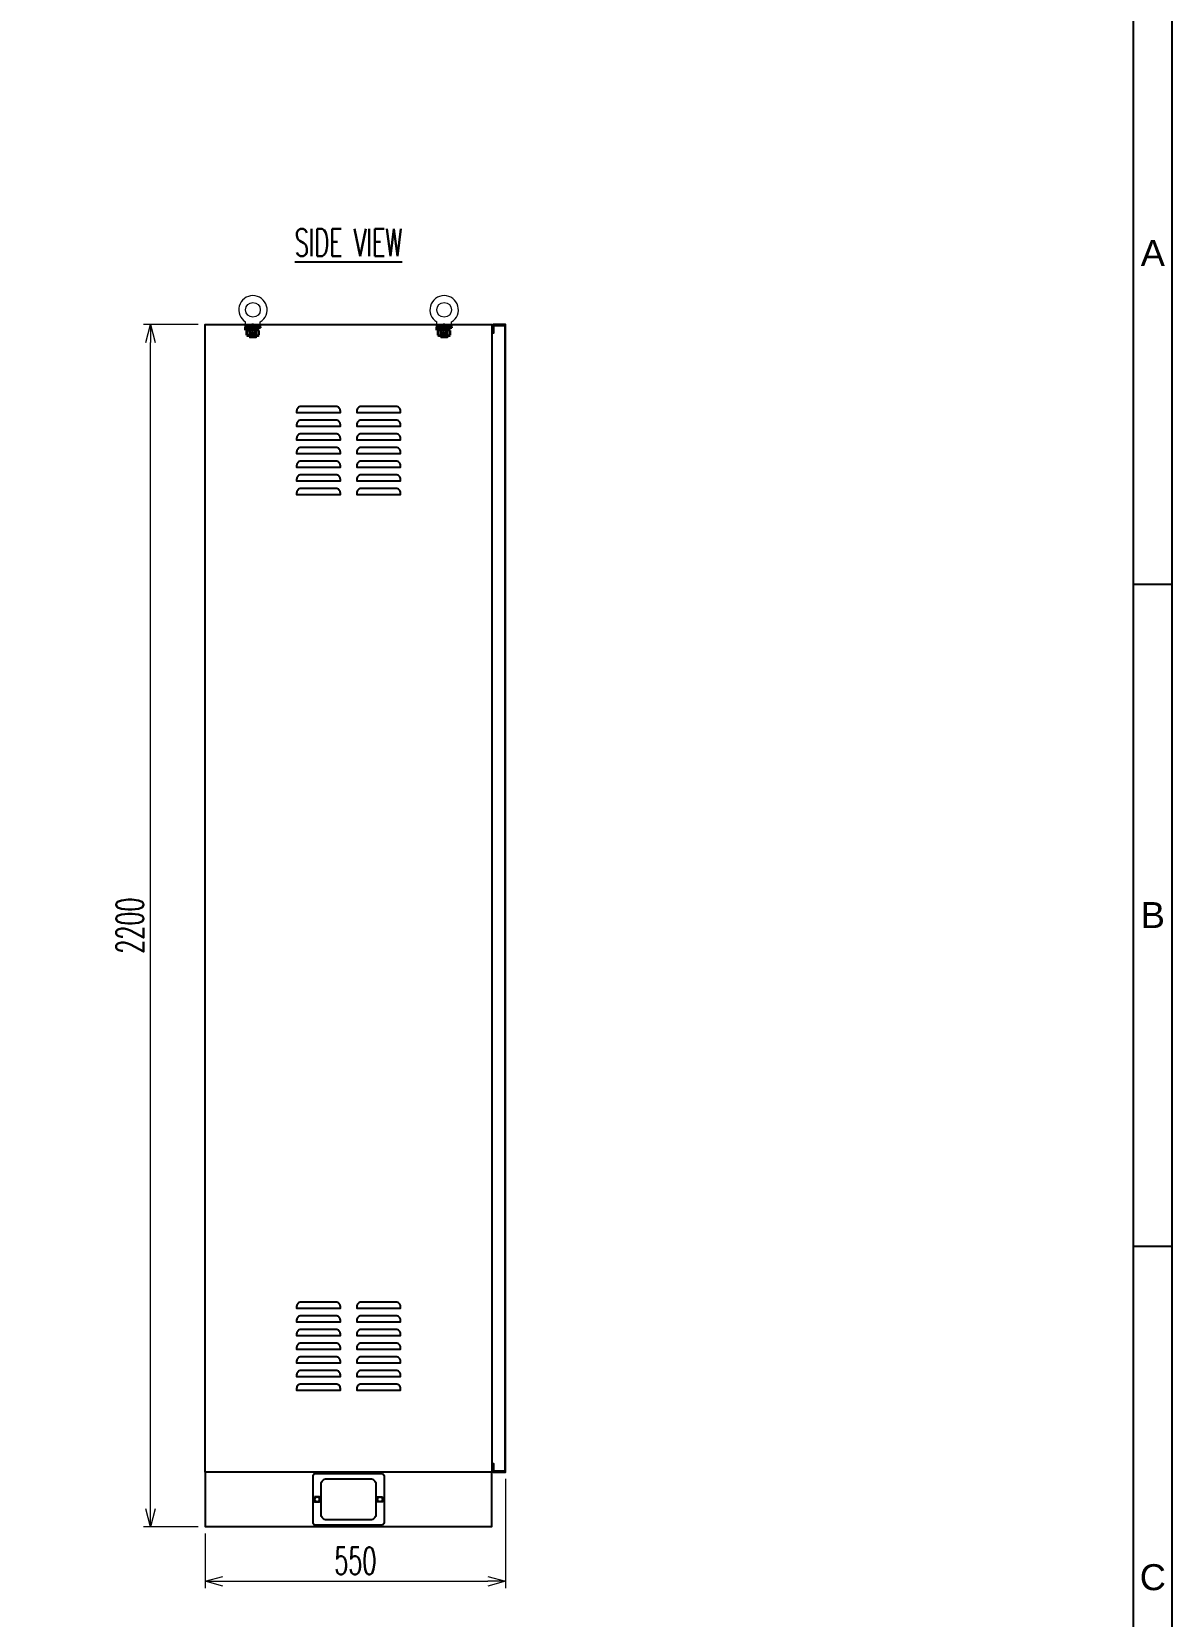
# Model space of a CAD drawing. Header units: millimetres. Extents: x 173893 to 258446, y -176540 to -123824.
# Drawn here: x 195891 to 197978, y -174723 to -171823 of the extents above; entities that cross this region are included whole.
import ezdxf
from ezdxf.enums import TextEntityAlignment as Align

# ---------------------------------------------------------------- set-up
doc = ezdxf.new("R2010")
doc.units = ezdxf.units.MM
doc.header["$LTSCALE"] = 3
doc.linetypes.add('ACAD_ISO04W100', pattern=[30, 24, -3, 0, -3])
doc.linetypes.add('CACHE2', pattern=[4.7625, 3.175, -1.5875])
for name, color, linetype in [('@.TEXT', 7, 'Continuous'), ('@.VISIBLE', 7, 'Continuous'), ('centerline', 6, 'ACAD_ISO04W100'), ('dim', 7, 'Continuous'), ('equipments', 2, 'Continuous')]:
    doc.layers.add(name, color=color, linetype=linetype)
doc.layers.add('FORT', color=2, linetype='Continuous', lineweight=35)
doc.layers.add('POINTILLE', color=8, linetype='CACHE2', lineweight=25)
doc.styles.add('Ann_w01', font='romans.shx', dxfattribs={"width": 0.6, "bigfont": 'chineset.shx'})
doc.styles.add('Arial', font='arial.ttf')
doc.dimstyles.new('Dim 01_SC25', dxfattribs={"dimscale": 25, "dimtxt": 2, "dimasz": 1.3, "dimexe": 0.5, "dimexo": 0.5, "dimgap": 0.5, "dimtad": 1, "dimdec": 1, "dimzin": 12, "dimdsep": 46, "dimtxsty": 'Ann_w01', "dimblk": 'OPEN30', "dimcen": 1.5, "dimclrd": 6, "dimclre": 6, "dimclrt": 3, "dimadec": 1, "dimazin": 3, "dimtm": 1e-09, "dimtfac": 1, "dimtdec": 1, "dimtix": 1, "dimtmove": 0, "dimatfit": 3, "dimldrblk": 'OPEN30', "dimfxl": 1, "dimtolj": 1, "dimlwd": 0, "dimlwe": 0, "dimarcsym": 0})

# ---------------------------------------------------------------- blocks, each defined once
blk = doc.blocks.new('_Open30')
at = {"color": 0, "linetype": 'ByBlock', "lineweight": -2}
for p, q in [((-1, 0.268), (0, 0)), ((0, 0), (-1, -0.268)), ((0, 0), (-1, 0))]:
    blk.add_line(p, q, dxfattribs=at)
blk = doc.blocks.new('*D75')
at = {"layer": 'Defpoints', "color": 0, "transparency": 16777216}
for p in [(196108, -172358.9), (196208, -172358.9), (196208, -174558.9)]:
    blk.add_point(p, dxfattribs=at)
at = {"layer": 'dim', "color": 6, "lineweight": 0, "transparency": 16777216}
for p, q in [((196195.5, -172358.9), (196095.5, -172358.9)), ((196108, -174526.4), (196108, -172391.4)), ((196195.5, -174558.9), (196095.5, -174558.9))]:
    blk.add_line(p, q, dxfattribs=at)
at = {"layer": 'dim', "color": 6, "lineweight": 0, "transparency": 16777216, "xscale": 32.5, "yscale": 32.5, "zscale": 32.5}
for p, rotation in [((196108, -172358.9), 90), ((196108, -174558.9), 270)]:
    blk.add_blockref('_Open30', p, dxfattribs=dict(at, rotation=rotation))
at = {"layer": 'dim', "color": 3, "transparency": 16777216, "insert": (196070.5, -173458.9), "char_height": 50, "attachment_point": 5, "rotation": 90, "style": 'Ann_w01'}
blk.add_mtext('\\A1;2200', dxfattribs=at)
blk = doc.blocks.new('*D76')
at = {"layer": 'Defpoints', "color": 0, "transparency": 16777216}
for p in [(196758, -174458.9), (196208, -174558.9), (196758, -174658.9)]:
    blk.add_point(p, dxfattribs=at)
at = {"layer": 'dim', "color": 6, "lineweight": 0, "transparency": 16777216}
for p, q in [((196758, -174471.4), (196758, -174671.4)), ((196208, -174571.4), (196208, -174671.4)), ((196240.5, -174658.9), (196725.5, -174658.9))]:
    blk.add_line(p, q, dxfattribs=at)
at = {"layer": 'dim', "color": 6, "lineweight": 0, "transparency": 16777216, "xscale": 32.5, "yscale": 32.5, "zscale": 32.5, "rotation": 180}
blk.add_blockref('_Open30', (196208, -174658.9), dxfattribs=at)
at = {"layer": 'dim', "color": 6, "lineweight": 0, "transparency": 16777216, "xscale": 32.5, "yscale": 32.5, "zscale": 32.5}
blk.add_blockref('_Open30', (196758, -174658.9), dxfattribs=at)
at = {"layer": 'dim', "color": 3, "transparency": 16777216, "insert": (196483, -174621.4), "char_height": 50, "attachment_point": 5, "style": 'Ann_w01'}
blk.add_mtext('\\A1;550', dxfattribs=at)
blk = doc.blocks.new('KHUNG BAN VE (Made by Tung)')
at = {"layer": '@.VISIBLE', "color": 8}
for p, q in [((294, 156), (297, 156)), ((294, 105), (297, 105))]:
    blk.add_line(p, q, dxfattribs=at)
for points in [[(0, 0), (297, 0), (297, 210), (0, 210)], [(3, 3), (294, 3), (294, 207), (3, 207)]]:
    blk.add_lwpolyline(points, close=True, dxfattribs=at)
at = {"layer": '@.TEXT', "color": 1, "style": 'Arial'}
for s, p in [('A', (295.5, 181.5)), ('B', (295.5, 130.5)), ('C', (295.5, 79.5))]:
    blk.add_text(s, height=2, dxfattribs=at).set_placement(p, align=Align.MIDDLE_CENTER)
for tag, height, p in [('DESIGNER_NAME', 2, (38, 15.5)), ('PROJECT_CODE', 2, (258.5, 15.5)), ('SCALE', 2, (289, 15.5)), ('APPROVED_NAME', 2, (38, 10.5)), ('CUSTOMER_NAME', 2, (258.5, 10.5)), ('PAGE', 2, (289, 10.5)), ('DRAWING_NAME', 4, (173, 8)), ('TOTAL', 2, (289, 5.5))]:
    blk.add_attdef(tag, text='', height=height, dxfattribs=at).set_placement(p, align=Align.MIDDLE_CENTER)
blk = doc.blocks.new('HM12_COTE')
at = {"layer": 'FORT'}
for p, q in [((-11, 9.2), (-9.5, 10)), ((-11, 0.8), (-11, 9.2)), ((-9.5, 0), (-11, 0.8)), ((9.5, 10), (-9.5, 10)), ((-9.5, 0), (9.5, 0)), ((-5.5, 0.8), (-5.5, 9.2)), ((5.5, 0.8), (5.5, 9.2)), ((11, 9.2), (9.5, 10)), ((9.5, 0), (11, 0.8)), ((11, 0.8), (11, 9.2))]:
    blk.add_line(p, q, dxfattribs=at)
for centre, radius, start, end in [((-8.2, 5.1), 4.86, 55.6159, 124.3841), ((-8.2, 4.9), 4.86, 235.6159, 304.3841), ((0, -8.2), 18.2, 72.4121, 107.5879), ((0, 18.2), 18.2, 252.4121, 287.5879), ((8.2, 5.1), 4.86, 55.6159, 124.3841), ((8.2, 4.9), 4.86, 235.6159, 304.3841)]:
    blk.add_arc(centre, radius, start, end, dxfattribs=at)
blk = doc.blocks.new('CALE_M12_IPN')
at = {"layer": 'FORT'}
for p, q in [((-13.5, 3.61), (13.5, 3.61)), ((-13.5, -1.89), (-13.5, 3.61)), ((13.5, 1.89), (-13.5, -1.89)), ((13.5, 3.61), (13.5, 1.89))]:
    blk.add_line(p, q, dxfattribs=at)
at = {"layer": 'POINTILLE'}
for p, q in [((-7, 3.61), (-7, -0.98)), ((7, 3.61), (7, 0.98))]:
    blk.add_line(p, q, dxfattribs=at)
blk = doc.blocks.new('RONDELLE_M12')
at = {"layer": 'FORT'}
blk.add_lwpolyline([(-13.5, 2.5), (-13.5, 0), (13.5, 0), (13.5, 2.5)], close=True, dxfattribs=at)
at = {"layer": 'POINTILLE'}
for p, q in [((-7, 0), (-7, 2.5)), ((7, 0), (7, 2.5))]:
    blk.add_line(p, q, dxfattribs=at)

msp = doc.modelspace()

# ---------------------------------------------------------------- linework, layer by layer
for points in [[(196733.01, -174458.88), (196208.01, -174458.88), (196208.01, -172358.88), (196733.01, -172358.88)], [(196733.01, -174458.88), (196208.01, -174458.88), (196208.01, -174558.88), (196733.01, -174558.88)], [(196408.51, -174504.38), (196408.51, -174513.38), (196417.51, -174513.38), (196417.51, -174504.38)], [(196532.51, -174504.38), (196532.51, -174513.38), (196523.51, -174513.38), (196523.51, -174504.38)]]:
    msp.add_lwpolyline(points, close=True)
at = {"color": 4}
msp.add_lwpolyline([(196756.51, -174457.38), (196736.51, -174457.38), (196736.51, -174443.88), (196735.01, -174443.88), (196735.01, -174458.88), (196758.01, -174458.88), (196758.01, -172358.88), (196735.01, -172358.88), (196735.01, -172373.88), (196736.51, -172373.88), (196736.51, -172360.38), (196756.51, -172360.38)], close=True, dxfattribs=at)
at = {"color": 2}
for points in [[(196447.51, -172508.88), (196383.51, -172508.88, 0.4142136), (196375.51, -172516.88), (196375.51, -172519.88), (196455.51, -172519.88), (196455.51, -172516.88, 0.4142136)], [(196557.51, -172508.88), (196493.51, -172508.88, 0.4142136), (196485.51, -172516.88), (196485.51, -172519.88), (196565.51, -172519.88), (196565.51, -172516.88, 0.4142136)], [(196447.51, -172533.88), (196383.51, -172533.88, 0.4142136), (196375.51, -172541.88), (196375.51, -172544.88), (196455.51, -172544.88), (196455.51, -172541.88, 0.4142136)], [(196557.51, -172533.88), (196493.51, -172533.88, 0.4142136), (196485.51, -172541.88), (196485.51, -172544.88), (196565.51, -172544.88), (196565.51, -172541.88, 0.4142136)], [(196447.51, -172558.88), (196383.51, -172558.88, 0.4142136), (196375.51, -172566.88), (196375.51, -172569.88), (196455.51, -172569.88), (196455.51, -172566.88, 0.4142136)], [(196447.51, -172583.88), (196383.51, -172583.88, 0.4142136), (196375.51, -172591.88), (196375.51, -172594.88), (196455.51, -172594.88), (196455.51, -172591.88, 0.4142136)], [(196557.51, -172558.88), (196493.51, -172558.88, 0.4142136), (196485.51, -172566.88), (196485.51, -172569.88), (196565.51, -172569.88), (196565.51, -172566.88, 0.4142136)], [(196557.51, -172583.88), (196493.51, -172583.88, 0.4142136), (196485.51, -172591.88), (196485.51, -172594.88), (196565.51, -172594.88), (196565.51, -172591.88, 0.4142136)], [(196447.51, -172608.88), (196383.51, -172608.88, 0.4142136), (196375.51, -172616.88), (196375.51, -172619.88), (196455.51, -172619.88), (196455.51, -172616.88, 0.4142136)], [(196557.51, -172608.88), (196493.51, -172608.88, 0.4142136), (196485.51, -172616.88), (196485.51, -172619.88), (196565.51, -172619.88), (196565.51, -172616.88, 0.4142136)], [(196447.51, -172633.88), (196383.51, -172633.88, 0.4142136), (196375.51, -172641.88), (196375.51, -172644.88), (196455.51, -172644.88), (196455.51, -172641.88, 0.4142136)], [(196557.51, -172633.88), (196493.51, -172633.88, 0.4142136), (196485.51, -172641.88), (196485.51, -172644.88), (196565.51, -172644.88), (196565.51, -172641.88, 0.4142136)], [(196447.51, -172658.88), (196383.51, -172658.88, 0.4142136), (196375.51, -172666.88), (196375.51, -172669.88), (196455.51, -172669.88), (196455.51, -172666.88, 0.4142136)], [(196557.51, -172658.88), (196493.51, -172658.88, 0.4142136), (196485.51, -172666.88), (196485.51, -172669.88), (196565.51, -172669.88), (196565.51, -172666.88, 0.4142136)], [(196447.51, -174147.88), (196383.51, -174147.88, 0.4142136), (196375.51, -174155.88), (196375.51, -174158.88), (196455.51, -174158.88), (196455.51, -174155.88, 0.4142136)], [(196557.51, -174147.88), (196493.51, -174147.88, 0.4142136), (196485.51, -174155.88), (196485.51, -174158.88), (196565.51, -174158.88), (196565.51, -174155.88, 0.4142136)], [(196447.51, -174172.88), (196383.51, -174172.88, 0.4142136), (196375.51, -174180.88), (196375.51, -174183.88), (196455.51, -174183.88), (196455.51, -174180.88, 0.4142136)], [(196557.51, -174172.88), (196493.51, -174172.88, 0.4142136), (196485.51, -174180.88), (196485.51, -174183.88), (196565.51, -174183.88), (196565.51, -174180.88, 0.4142136)], [(196447.51, -174197.88), (196383.51, -174197.88, 0.4142136), (196375.51, -174205.88), (196375.51, -174208.88), (196455.51, -174208.88), (196455.51, -174205.88, 0.4142136)], [(196557.51, -174197.88), (196493.51, -174197.88, 0.4142136), (196485.51, -174205.88), (196485.51, -174208.88), (196565.51, -174208.88), (196565.51, -174205.88, 0.4142136)], [(196447.51, -174222.88), (196383.51, -174222.88, 0.4142136), (196375.51, -174230.88), (196375.51, -174233.88), (196455.51, -174233.88), (196455.51, -174230.88, 0.4142136)], [(196557.51, -174222.88), (196493.51, -174222.88, 0.4142136), (196485.51, -174230.88), (196485.51, -174233.88), (196565.51, -174233.88), (196565.51, -174230.88, 0.4142136)], [(196447.51, -174247.88), (196383.51, -174247.88, 0.4142136), (196375.51, -174255.88), (196375.51, -174258.88), (196455.51, -174258.88), (196455.51, -174255.88, 0.4142136)], [(196557.51, -174247.88), (196493.51, -174247.88, 0.4142136), (196485.51, -174255.88), (196485.51, -174258.88), (196565.51, -174258.88), (196565.51, -174255.88, 0.4142136)], [(196447.51, -174272.88), (196383.51, -174272.88, 0.4142136), (196375.51, -174280.88), (196375.51, -174283.88), (196455.51, -174283.88), (196455.51, -174280.88, 0.4142136)], [(196447.51, -174297.88), (196383.51, -174297.88, 0.4142136), (196375.51, -174305.88), (196375.51, -174308.88), (196455.51, -174308.88), (196455.51, -174305.88, 0.4142136)], [(196557.51, -174272.88), (196493.51, -174272.88, 0.4142136), (196485.51, -174280.88), (196485.51, -174283.88), (196565.51, -174283.88), (196565.51, -174280.88, 0.4142136)], [(196557.51, -174297.88), (196493.51, -174297.88, 0.4142136), (196485.51, -174305.88), (196485.51, -174308.88), (196565.51, -174308.88), (196565.51, -174305.88, 0.4142136)], [(196530.51, -174556.38), (196410.51, -174556.38, -0.4142136), (196405.51, -174551.38), (196405.51, -174466.38, -0.4142136), (196410.51, -174461.38), (196530.51, -174461.38, -0.4142136), (196535.51, -174466.38), (196535.51, -174551.38, -0.4142136)]]:
    msp.add_lwpolyline(points, format="xyb", close=True, dxfattribs=at)
msp.add_lwpolyline([(196510.51, -174546.38), (196430.51, -174546.38, -0.4142136), (196420.51, -174536.38), (196420.51, -174481.38, -0.4142136), (196430.51, -174471.38), (196510.51, -174471.38, -0.4142136), (196520.51, -174481.38), (196520.51, -174536.38, -0.4142136)], format="xyb", close=True)
for centre in [(196413.01, -174508.88), (196528.01, -174508.88)]:
    msp.add_circle(centre, 4.5, dxfattribs=at)
at = {"layer": 'centerline'}
for p, q in [((196295.51, -172360.88), (196295.51, -172356.88)), ((196645.51, -172360.88), (196645.51, -172356.88))]:
    msp.add_line(p, q, dxfattribs=at)
at = {"layer": 'equipments', "lineweight": 0}
for p, q in [((196282.01, -172358.88), (196282.01, -172354.1)), ((196309.01, -172358.88), (196309.01, -172354.1)), ((196632.01, -172358.88), (196632.01, -172354.1)), ((196659.01, -172358.88), (196659.01, -172354.1)), ((196309.01, -172358.88), (196282.01, -172358.88)), ((196289.51, -172358.88), (196289.51, -172382.88)), ((196301.51, -172358.88), (196289.51, -172358.88)), ((196301.51, -172382.88), (196289.51, -172382.88)), ((196301.51, -172358.88), (196301.51, -172382.88)), ((196659.01, -172358.88), (196632.01, -172358.88)), ((196639.51, -172358.88), (196639.51, -172382.88)), ((196651.51, -172358.88), (196639.51, -172358.88)), ((196651.51, -172382.88), (196639.51, -172382.88)), ((196651.51, -172358.88), (196651.51, -172382.88))]:
    msp.add_line(p, q, dxfattribs=at)
at = {"layer": 'equipments', "color": 8, "lineweight": 0}
for p, q in [((196301.51, -172359.88), (196289.51, -172361.88)), ((196301.51, -172361.88), (196289.51, -172363.88)), ((196301.51, -172363.88), (196289.51, -172365.88)), ((196301.51, -172365.88), (196289.51, -172367.88)), ((196301.51, -172367.88), (196289.51, -172369.88)), ((196301.51, -172369.88), (196289.51, -172371.88)), ((196301.51, -172371.88), (196289.51, -172373.88)), ((196301.51, -172373.88), (196289.51, -172375.88)), ((196301.51, -172375.88), (196289.51, -172377.88)), ((196301.51, -172377.88), (196289.51, -172379.88)), ((196301.51, -172379.88), (196289.51, -172381.88)), ((196651.51, -172359.88), (196639.51, -172361.88)), ((196651.51, -172361.88), (196639.51, -172363.88)), ((196651.51, -172363.88), (196639.51, -172365.88)), ((196651.51, -172365.88), (196639.51, -172367.88)), ((196651.51, -172367.88), (196639.51, -172369.88)), ((196651.51, -172369.88), (196639.51, -172371.88)), ((196651.51, -172371.88), (196639.51, -172373.88)), ((196651.51, -172373.88), (196639.51, -172375.88)), ((196651.51, -172375.88), (196639.51, -172377.88)), ((196651.51, -172377.88), (196639.51, -172379.88)), ((196651.51, -172379.88), (196639.51, -172381.88))]:
    msp.add_line(p, q, dxfattribs=at)
at = {"layer": 'equipments', "lineweight": 0}
for centre in [(196295.51, -172331.88), (196645.51, -172331.88)]:
    msp.add_circle(centre, 13.5, dxfattribs=at)
for centre in [(196295.51, -172331.88), (196645.51, -172331.88)]:
    msp.add_arc(centre, 26, 301.28067, 238.71933, dxfattribs=at)

# ---------------------------------------------------------------- block references
for name, p in [('RONDELLE_M12', (196295.51, -172363.38)), ('CALE_M12_IPN', (196295.51, -172366.99)), ('HM12_COTE', (196295.51, -172378.88)), ('RONDELLE_M12', (196645.51, -172363.38)), ('CALE_M12_IPN', (196645.51, -172366.99)), ('HM12_COTE', (196645.51, -172378.88))]:
    msp.add_blockref(name, p)
at = {"layer": '@.VISIBLE', "xscale": 23.76, "yscale": 23.76, "zscale": 23.76}
msp.add_blockref('KHUNG BAN VE (Made by Tung)', (190921.35, -176540.26), dxfattribs=at)

# ---------------------------------------------------------------- texts
at = {"layer": 'dim', "color": 2, "insert": (196470.51, -172208.88), "char_height": 50, "attachment_point": 5, "style": 'Ann_w01'}
msp.add_mtext('\\A1;{\\LSIDE VIEW}', dxfattribs=at)

# ---------------------------------------------------------------- dimensions: what is measured, and where the dimension line sits
at = {"layer": 'dim'}
dim = msp.add_linear_dim(base=(196108.01, -172358.88), p1=(196208.01, -174558.88), p2=(196208.01, -172358.88), angle=90, dimstyle='Dim 01_SC25', dxfattribs=at)
dim.commit()
dim.dimension.update_dxf_attribs({"geometry": '*D75', "text_midpoint": (196070.51, -173458.88)})
dim = msp.add_linear_dim(base=(196758.01, -174658.88), p1=(196208.01, -174558.88), p2=(196758.01, -174458.88), dimstyle='Dim 01_SC25', dxfattribs=at)
dim.commit()
dim.dimension.update_dxf_attribs({"geometry": '*D76', "text_midpoint": (196483.01, -174621.38)})

doc.saveas('drawing.dxf')
